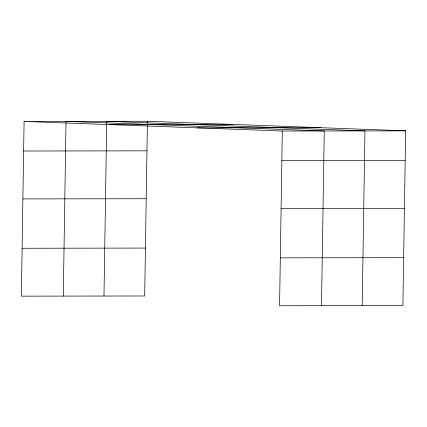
<?xml version="1.0" encoding="UTF-8"?>
<svg xmlns="http://www.w3.org/2000/svg" width="427" height="427" viewBox="0 0 427 427"><rect width="100%" height="100%" fill="white"/><g stroke="black" fill="none" stroke-linecap="round" stroke-linejoin="round"><path stroke-width="0.64" d="M24.093 121.439L21.35 296.162L144.684 295.975L147.427 121.252L24.093 121.439L282.316 131.025L405.65 130.838L402.907 305.561L279.573 305.748L282.316 131.025M63.281 296.103L66.025 121.375L324.253 130.961L321.504 305.684M103.98 296.039L106.729 121.311L364.952 130.897L362.208 305.625M109.307 124.599L232.64 124.412M197.103 127.86L320.437 127.673M23.629 151.014L146.963 150.827M281.852 160.6L405.186 160.413M22.877 198.913L146.21 198.726M281.099 208.499L404.433 208.312M22.103 248.263L145.436 248.076M280.325 257.849L403.659 257.662M147.427 121.252L405.65 130.838"/></g></svg>
